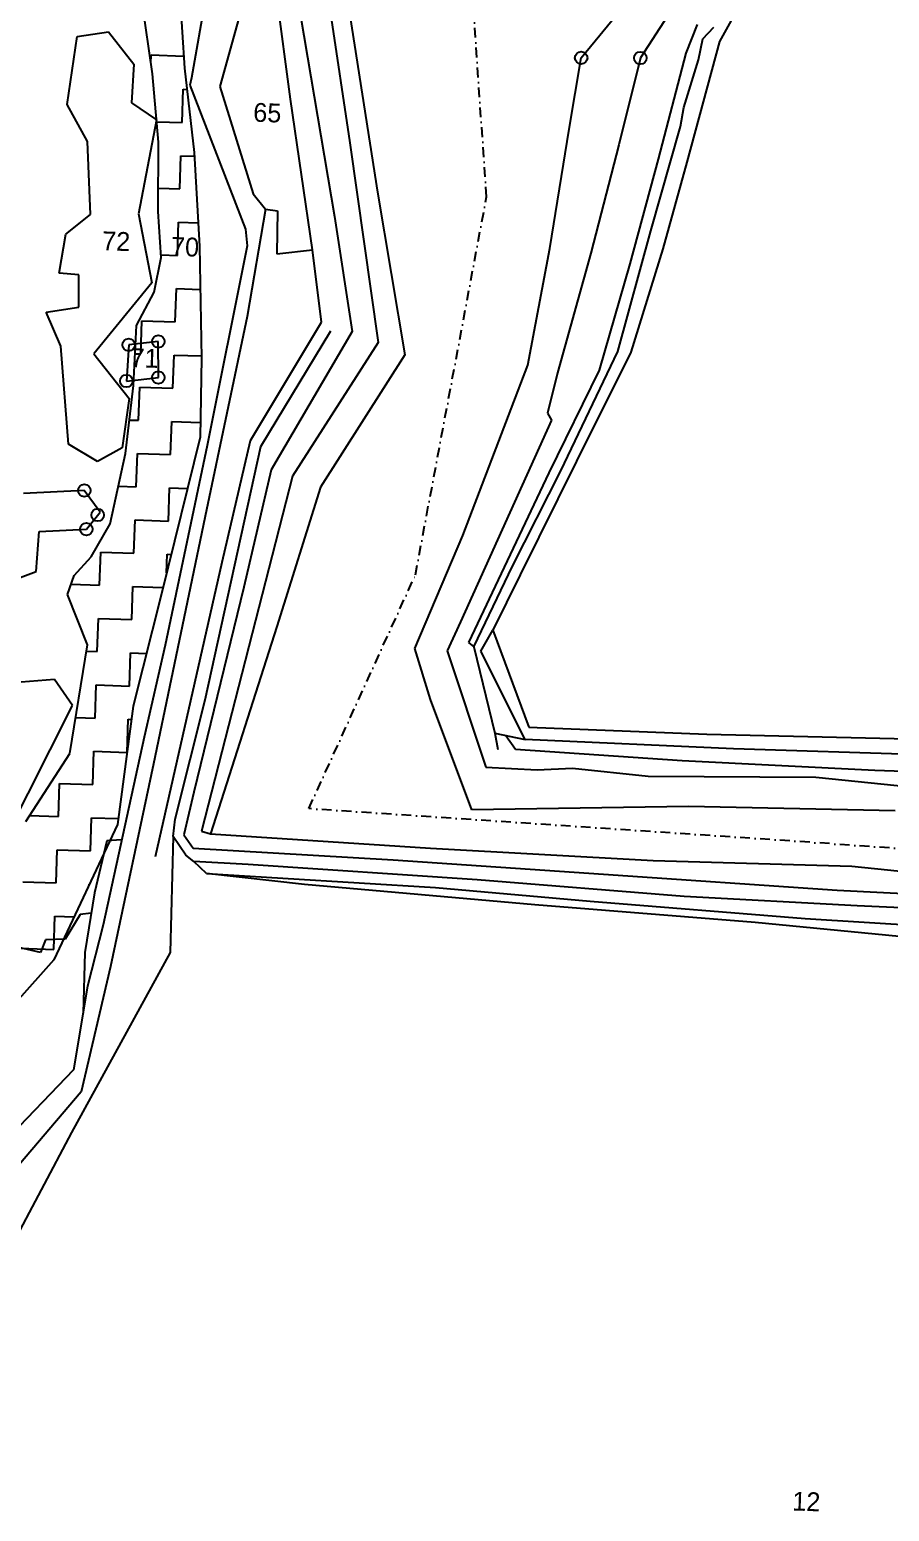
# Model space of a CAD drawing. Header units: metres. Extents: x 314603 to 317868, y 1882612 to 1884777.
# Drawn here: x 316630 to 317065, y 1883314 to 1884064 of the extents above; entities that cross this region are included whole.
import ezdxf

# ---------------------------------------------------------------- set-up
doc = ezdxf.new("R2010")
doc.units = ezdxf.units.M
doc.header["$MEASUREMENT"] = 0
doc.linetypes.add('DASHDOT', pattern=[1, 0.5, -0.25, 0, -0.25])
for name, color, linetype in [('LINE_WATER', 4, 'Continuous'), ('OTHERS', 1, 'Continuous'), ('POLY_HATCH', 12, 'Continuous'), ('POLY_PARCEL', 6, 'Continuous'), ('POLY_WATER', 4, 'Continuous'), ('TEXT_PARCEL', 7, 'Continuous'), ('V_BOUND_STREAM_LINE', 7, 'DASHDOT')]:
    doc.layers.add(name, color=color, linetype=linetype)
doc.styles.add('TEXT_MAP', font='')
doc.styles.get('TEXT_MAP').set_extended_font_data('Kruti Dev 050')

msp = doc.modelspace()

# ---------------------------------------------------------------- linework, layer by layer
for centre in [(316909.34, 1884049.45), (316939.32, 1884049.4), (316680.52, 1883904.19), (316695.45, 1883905.9), (316695.52, 1883887.65), (316679.3, 1883885.87), (316658.05, 1883830.5), (316664.8, 1883818.09), (316659.1, 1883810.94)]:
    msp.add_circle(centre, 3.16)
at = {"layer": 'LINE_WATER'}
for p, q in [((316751.12, 1884167.72), (316784.52, 1883969.15)), ((316738.7, 1884078.63), (316726.56, 1884034.88)), ((316762.28, 1884028.47), (316755.36, 1884080.73)), ((316782.37, 1884072.85), (316792.39, 1884006.41)), ((316953.06, 1884070.49), (316939.32, 1884049.4)), ((316968.06, 1884066.4), (316962.37, 1884051.87)), ((316970.96, 1884058.99), (316976.5, 1884064.97)), ((316968.63, 1884048.41), (316970.96, 1884058.99)), ((316939.32, 1884049.4), (316928.42, 1884005.51)), ((316962.37, 1884051.87), (316948.3, 1883998.09)), ((316961.34, 1884024.26), (316968.63, 1884048.41)), ((316726.56, 1884034.88), (316743.42, 1883980.68)), ((316773.54, 1883952.37), (316762.28, 1884028.47)), ((316959.61, 1884014.78), (316961.34, 1884024.26)), ((316944.56, 1883961.98), (316959.61, 1884014.78)), ((316792.39, 1884006.41), (316806.75, 1883905.44)), ((316928.42, 1884005.51), (316914.17, 1883950.54)), ((316948.3, 1883998.09), (316933.98, 1883945.15)), ((316743.42, 1883980.68), (316749.75, 1883972.8)), ((316749.75, 1883972.8), (316740.39, 1883918.61)), ((316749.75, 1883972.8), (316755.69, 1883972.07)), ((316755.69, 1883972.07), (316755.37, 1883950.33)), ((316784.52, 1883969.15), (316793.53, 1883910.95)), ((316927.86, 1883900.86), (316944.56, 1883961.98)), ((316755.37, 1883950.33), (316773.54, 1883952.37)), ((316778.04, 1883915.75), (316773.54, 1883952.37)), ((316914.17, 1883950.54), (316897.42, 1883890.06)), ((316933.98, 1883945.15), (316918.51, 1883891.42)), ((316740.39, 1883918.61), (316719.9, 1883820.63)), ((316742.03, 1883855.78), (316778.04, 1883915.75)), ((316747.33, 1883852.8), (316782.7, 1883911.26)), ((316793.53, 1883910.95), (316752.48, 1883840.92)), ((316806.75, 1883905.44), (316763.4, 1883837.82)), ((316899, 1883840.41), (316927.86, 1883900.86)), ((316897.42, 1883890.06), (316892.27, 1883869.67)), ((316918.51, 1883891.42), (316893, 1883839.43)), ((316892.27, 1883869.67), (316894.29, 1883866.14)), ((316894.29, 1883866.14), (316848.27, 1883764.05)), ((316719.2, 1883724.61), (316747.33, 1883852.8)), ((316727.74, 1883794.21), (316742.03, 1883855.78)), ((316763.4, 1883837.82), (316717.26, 1883658.05)), ((316752.48, 1883840.92), (316738.78, 1883781.59)), ((316893, 1883839.43), (316852.42, 1883753.61)), ((316874.6, 1883792.17), (316899, 1883840.41)), ((316719.9, 1883820.63), (316693, 1883692.22)), ((316693.99, 1883645.23), (316727.74, 1883794.21)), ((316855.01, 1883751.42), (316874.6, 1883792.17)), ((316738.78, 1883781.59), (316713.49, 1883677.85)), ((316848.27, 1883764.05), (316841.66, 1883749.3)), ((316858.63, 1883749.21), (316864.6, 1883759.87)), ((316841.66, 1883749.3), (316861.22, 1883690.54)), ((316852.42, 1883753.61), (316855.01, 1883751.42)), ((316855.01, 1883751.42), (316865.72, 1883707.72)), ((316880.98, 1883704.5), (316858.63, 1883749.21)), ((316703.92, 1883664.21), (316719.2, 1883724.61)), ((316865.72, 1883707.72), (316867.26, 1883699.39)), ((316865.72, 1883707.72), (316880.98, 1883704.5)), ((316871.28, 1883706.55), (316876.11, 1883699.51)), ((316986.43, 1883699.72), (316880.98, 1883704.5)), ((316876.11, 1883699.51), (316960.43, 1883693.8)), ((317172.09, 1883693.99), (316986.43, 1883699.72)), ((316693, 1883692.22), (316671.28, 1883589.64)), ((316861.22, 1883690.54), (316887.04, 1883689.15)), ((316887.04, 1883689.15), (316905.03, 1883690.02)), ((316905.03, 1883690.02), (316943.28, 1883685.9)), ((316960.43, 1883693.8), (317057.83, 1883688.9)), ((317057.83, 1883688.9), (317259.49, 1883682.24)), ((316943.28, 1883685.9), (317028.12, 1883685.45)), ((317028.12, 1883685.45), (317091.66, 1883678.82)), ((316713.49, 1883677.85), (316708.44, 1883656.18)), ((316702.99, 1883655.38), (316703.92, 1883664.21)), ((316717.26, 1883658.05), (316721.94, 1883656.7)), ((316669.47, 1883653.19), (316663.13, 1883626.85)), ((316676.92, 1883653.75), (316669.47, 1883653.19)), ((316708.44, 1883656.18), (316713.16, 1883649.48)), ((316713.16, 1883649.48), (316814.34, 1883643.6)), ((316740.97, 1883641.19), (316713.36, 1883642.79)), ((316814.34, 1883643.6), (316920.58, 1883636.28)), ((316719.81, 1883636.64), (316835.73, 1883629.63)), ((316856.78, 1883633.53), (316740.97, 1883641.19)), ((316920.58, 1883636.28), (317038.93, 1883628.22)), ((316663.13, 1883626.85), (316658.31, 1883596.69)), ((316835.73, 1883629.63), (316913.89, 1883622.63)), ((316961.39, 1883624.99), (316856.78, 1883633.53)), ((317038.93, 1883628.22), (317106.99, 1883624.76)), ((316913.89, 1883622.63), (317022.64, 1883613.95)), ((317048.88, 1883620.22), (316961.39, 1883624.99)), ((317101.65, 1883617.92), (317048.88, 1883620.22)), ((317022.64, 1883613.95), (317108.51, 1883608.6)), ((316658.31, 1883596.69), (316657.41, 1883566.01)), ((316671.28, 1883589.64), (316656.43, 1883526.2)), ((316656.43, 1883526.2), (316619.06, 1883482.06))]:
    msp.add_line(p, q, dxfattribs=at)
at = {"layer": 'OTHERS'}
for p, q in [((316655.96, 1883615.96), (316648.38, 1883603.47)), ((316661.48, 1883616.55), (316655.96, 1883615.96)), ((316635.89, 1883596.76), (316618.41, 1883600.67)), ((316638.4, 1883603.05), (316635.89, 1883596.76)), ((316648.38, 1883603.47), (316638.4, 1883603.05))]:
    msp.add_line(p, q, dxfattribs=at)
at = {"layer": 'POLY_HATCH'}
for p, q in [((316692.46, 1884041.43), (316687.33, 1884077.47)), ((316706.3, 1884082.85), (316708.67, 1884044.23)), ((316695.63, 1884006.8), (316692.46, 1884041.43)), ((316708.67, 1884044.23), (316713.57, 1884001.5)), ((316695.43, 1883971.62), (316695.63, 1884006.8)), ((316713.57, 1884001.5), (316716.3, 1883954.15)), ((316696.98, 1883948.45), (316695.43, 1883971.62)), ((316716.3, 1883954.15), (316717.37, 1883897.48)), ((316693.35, 1883930.81), (316696.98, 1883948.45)), ((316684.39, 1883914.03), (316693.35, 1883930.81)), ((316683, 1883883.58), (316684.39, 1883914.03)), ((316717.37, 1883897.48), (316716.62, 1883857.5)), ((316678.8, 1883849.21), (316683, 1883883.58)), ((316716.62, 1883857.5), (316697.18, 1883778.87)), ((316671.2, 1883813.61), (316678.8, 1883849.21)), ((316661.56, 1883796.85), (316671.2, 1883813.61)), ((316652.85, 1883787.43), (316661.56, 1883796.85)), ((316649.5, 1883777.83), (316652.85, 1883787.43)), ((316659.69, 1883752.34), (316649.5, 1883777.83)), ((316697.18, 1883778.87), (316682.79, 1883721.38)), ((316650.75, 1883697.35), (316659.69, 1883752.34)), ((316682.79, 1883721.38), (316674.9, 1883661.5)), ((316628.43, 1883662.93), (316650.75, 1883697.35)), ((316674.9, 1883661.5), (316642.66, 1883593.02)), ((316642.66, 1883593.02), (316623.59, 1883571.53))]:
    msp.add_line(p, q, dxfattribs=at)
at = {"layer": 'POLY_HATCH', "linetype": 'Continuous'}
for p, q in [((316691.7, 1884046.75), (316691.85, 1884050.9)), ((316691.85, 1884050.9), (316708.29, 1884050.34)), ((316707.5, 1884016.71), (316708.08, 1884033.52)), ((316708.08, 1884033.52), (316709.9, 1884033.45)), ((316694.69, 1884017.15), (316707.5, 1884016.71)), ((316706.34, 1883983.09), (316706.92, 1883999.9)), ((316706.92, 1883999.9), (316713.67, 1883999.67)), ((316695.5, 1883983.47), (316706.34, 1883983.09)), ((316705.18, 1883949.48), (316705.76, 1883966.28)), ((316705.76, 1883966.28), (316715.62, 1883965.94)), ((316696.89, 1883949.76), (316705.18, 1883949.48)), ((316704.03, 1883915.86), (316704.6, 1883932.67)), ((316704.6, 1883932.67), (316716.71, 1883932.25)), ((316686.64, 1883899.63), (316687.22, 1883916.44)), ((316687.22, 1883916.44), (316704.03, 1883915.86)), ((316683.74, 1883899.73), (316686.64, 1883899.63)), ((316702.87, 1883882.24), (316703.45, 1883899.05)), ((316703.45, 1883899.05), (316717.35, 1883898.57)), ((316685.48, 1883866.01), (316686.06, 1883882.82)), ((316686.06, 1883882.82), (316702.87, 1883882.24)), ((316680.87, 1883866.17), (316685.48, 1883866.01)), ((316701.71, 1883848.63), (316702.29, 1883865.44)), ((316702.29, 1883865.44), (316716.76, 1883864.94)), ((316684.32, 1883832.4), (316684.9, 1883849.21)), ((316684.9, 1883849.21), (316701.71, 1883848.63)), ((316675.28, 1883832.71), (316684.32, 1883832.4)), ((316700.55, 1883815.01), (316701.13, 1883831.82)), ((316701.13, 1883831.82), (316710.19, 1883831.51)), ((316683.17, 1883798.78), (316683.75, 1883815.59)), ((316683.75, 1883815.59), (316700.55, 1883815.01)), ((316665.78, 1883782.55), (316666.36, 1883799.36)), ((316666.36, 1883799.36), (316683.17, 1883798.78)), ((316699.65, 1883788.87), (316699.97, 1883798.2)), ((316699.97, 1883798.2), (316701.94, 1883798.14)), ((316651.32, 1883783.05), (316665.78, 1883782.55)), ((316682.01, 1883765.17), (316682.59, 1883781.97)), ((316682.59, 1883781.97), (316697.82, 1883781.45)), ((316664.62, 1883748.94), (316665.2, 1883765.74)), ((316665.2, 1883765.74), (316682.01, 1883765.17)), ((316659.17, 1883749.12), (316664.62, 1883748.94)), ((316680.85, 1883731.55), (316681.43, 1883748.36)), ((316681.43, 1883748.36), (316689.47, 1883748.08)), ((316663.47, 1883715.32), (316664.04, 1883732.13)), ((316664.04, 1883732.13), (316680.85, 1883731.55)), ((316653.73, 1883715.66), (316663.47, 1883715.32)), ((316679.69, 1883697.93), (316680.27, 1883714.74)), ((316680.27, 1883714.74), (316681.9, 1883714.68)), ((316662.31, 1883681.7), (316662.89, 1883698.51)), ((316662.89, 1883698.51), (316679.69, 1883697.93)), ((316644.92, 1883665.47), (316645.5, 1883682.28)), ((316645.5, 1883682.28), (316662.31, 1883681.7)), ((316630.4, 1883665.97), (316644.92, 1883665.47)), ((316661.15, 1883648.09), (316661.73, 1883664.9)), ((316661.73, 1883664.9), (316675.29, 1883664.43)), ((316643.76, 1883631.86), (316644.34, 1883648.67)), ((316644.34, 1883648.67), (316661.15, 1883648.09)), ((316626.96, 1883632.44), (316643.76, 1883631.86)), ((316660.56, 1883631.05), (316660.57, 1883631.28)), ((316660.57, 1883631.28), (316660.67, 1883631.28)), ((316642.61, 1883598.24), (316643.18, 1883615.05)), ((316643.18, 1883615.05), (316652.87, 1883614.72)), ((316625.8, 1883598.82), (316642.61, 1883598.24))]:
    msp.add_line(p, q, dxfattribs=at)
at = {"layer": 'POLY_PARCEL'}
for p, q in [((316654.36, 1884060.27), (316670.31, 1884062.53)), ((316670.31, 1884062.53), (316683.15, 1884046.24)), ((316649.3, 1884025.92), (316654.36, 1884060.27)), ((316683.15, 1884046.24), (316681.95, 1884026.73)), ((316659.62, 1884007.1), (316649.3, 1884025.92)), ((316681.95, 1884026.73), (316694.52, 1884018.02)), ((316694.52, 1884018.02), (316685.48, 1883970.43)), ((316661.13, 1883970.21), (316659.62, 1884007.1)), ((316648.62, 1883960.25), (316661.13, 1883970.21)), ((316685.48, 1883970.43), (316692.21, 1883935.51)), ((316645.3, 1883940.47), (316648.62, 1883960.25)), ((316655.32, 1883939.6), (316645.3, 1883940.47)), ((316655.28, 1883923.22), (316655.32, 1883939.6)), ((316692.21, 1883935.51), (316662.94, 1883899.71)), ((316638.8, 1883920.79), (316655.28, 1883923.22)), ((316646.14, 1883903.46), (316638.8, 1883920.79)), ((316680.52, 1883904.19), (316679.3, 1883885.87)), ((316695.45, 1883905.9), (316680.52, 1883904.19)), ((316695.52, 1883887.65), (316695.45, 1883905.9)), ((316650.08, 1883854.01), (316646.14, 1883903.46)), ((316662.94, 1883899.71), (316680.67, 1883877.08)), ((316679.3, 1883885.87), (316695.52, 1883887.65)), ((316680.67, 1883877.08), (316677.17, 1883852.02)), ((316664.77, 1883845.23), (316650.08, 1883854.01)), ((316677.17, 1883852.02), (316664.77, 1883845.23)), ((316658.05, 1883830.5), (316627.24, 1883828.98)), ((316666.01, 1883819.61), (316658.05, 1883830.5)), ((316659.1, 1883810.94), (316666.01, 1883819.61)), ((316633.64, 1883789.43), (316635.2, 1883809.76)), ((316635.2, 1883809.76), (316659.1, 1883810.94)), ((316604.81, 1883778.65), (316633.64, 1883789.43)), ((316642.97, 1883734.84), (316605.21, 1883731.83)), ((316652, 1883721.61), (316642.97, 1883734.84)), ((316618.36, 1883654.72), (316652, 1883721.61))]:
    msp.add_line(p, q, dxfattribs=at)
at = {"layer": 'POLY_WATER'}
for p, q in [((316786.9, 1884105.91), (316806.38, 1883981.55)), ((316721.21, 1884090.2), (316712.18, 1884039.38)), ((316990.21, 1884077.44), (316979.32, 1884057.73)), ((316909.34, 1884049.45), (316929.8, 1884074.25)), ((316979.32, 1884057.73), (316962.88, 1883996.59)), ((316903.31, 1884013.28), (316909.34, 1884049.45)), ((316712.18, 1884039.38), (316711.39, 1884035.57)), ((316711.39, 1884035.57), (316739.57, 1883962.72)), ((316893.49, 1883952.9), (316903.31, 1884013.28)), ((316962.88, 1883996.59), (316950.66, 1883952.74)), ((316806.38, 1883981.55), (316820.1, 1883899.09)), ((316739.57, 1883962.72), (316740.34, 1883954.24)), ((316740.34, 1883954.24), (316720.19, 1883853.2)), ((316882.39, 1883893.87), (316893.49, 1883952.9)), ((316950.66, 1883952.74), (316934.52, 1883900.47)), ((316820.1, 1883899.09), (316777.48, 1883832.24)), ((316934.52, 1883900.47), (316907.08, 1883845.3)), ((316849.44, 1883807.79), (316882.39, 1883893.87)), ((316720.19, 1883853.2), (316698.99, 1883752.19)), ((316907.08, 1883845.3), (316878.58, 1883787.86)), ((316777.48, 1883832.24), (316755.43, 1883761.62)), ((316825.23, 1883750.53), (316849.44, 1883807.79)), ((316878.58, 1883787.86), (316864.6, 1883759.87)), ((316755.43, 1883761.62), (316721.94, 1883656.7)), ((316864.6, 1883759.87), (316882.84, 1883710.69)), ((316698.99, 1883752.19), (316688.26, 1883705.65)), ((316833.07, 1883724.75), (316825.23, 1883750.53)), ((316854.05, 1883668.9), (316833.07, 1883724.75)), ((316882.84, 1883710.69), (316972.85, 1883707.1)), ((316688.26, 1883705.65), (316667.52, 1883610.7)), ((316972.85, 1883707.1), (317096.82, 1883704.31)), ((316963.68, 1883670.55), (316854.05, 1883668.9)), ((317068.23, 1883668.43), (316963.68, 1883670.55)), ((316721.94, 1883656.7), (316833.11, 1883649.46)), ((316702.99, 1883655.38), (316701.51, 1883596.64)), ((316709.33, 1883645.99), (316702.99, 1883655.38)), ((316833.11, 1883649.46), (316945.76, 1883643.24)), ((316713.36, 1883642.79), (316709.33, 1883645.99)), ((316719.81, 1883636.64), (316713.36, 1883642.79)), ((316945.76, 1883643.24), (317046.28, 1883640.32)), ((316769.48, 1883631.15), (316719.81, 1883636.64)), ((317046.28, 1883640.32), (317111.75, 1883633.57)), ((316885.95, 1883620.85), (316769.48, 1883631.15)), ((316997.42, 1883611.8), (316885.95, 1883620.85)), ((317103.81, 1883601.48), (316997.42, 1883611.8)), ((316667.52, 1883610.7), (316659.71, 1883579.66)), ((316701.51, 1883596.64), (316651.57, 1883505.59)), ((316659.71, 1883579.66), (316652.56, 1883537.23)), ((316652.56, 1883537.23), (316617.3, 1883500.52)), ((316651.57, 1883505.59), (316620.95, 1883447.49))]:
    msp.add_line(p, q, dxfattribs=at)
at = {"layer": 'V_BOUND_STREAM_LINE', "ltscale": 10}
for p, q in [((316861.5, 1883979.11), (316849.12, 1884155.7)), ((316825.52, 1883787.8), (316861.5, 1883979.11)), ((316771.56, 1883669.48), (316825.52, 1883787.8)), ((317145.89, 1883644.31), (316771.56, 1883669.48))]:
    msp.add_line(p, q, dxfattribs=at)

# ---------------------------------------------------------------- texts
at = {"layer": 'TEXT_PARCEL', "style": 'TEXT_MAP'}
for s, p in [('65', (316743.37, 1884017.16)), ('72', (316666.93, 1883952.11)), ('70', (316701.78, 1883949.29)), ('71', (316681.27, 1883893.01)), ('12', (317016.01, 1883314.32))]:
    msp.add_text(s, height=9.535, rotation=358.02804, dxfattribs=at).set_placement(p)

doc.saveas('drawing.dxf')
